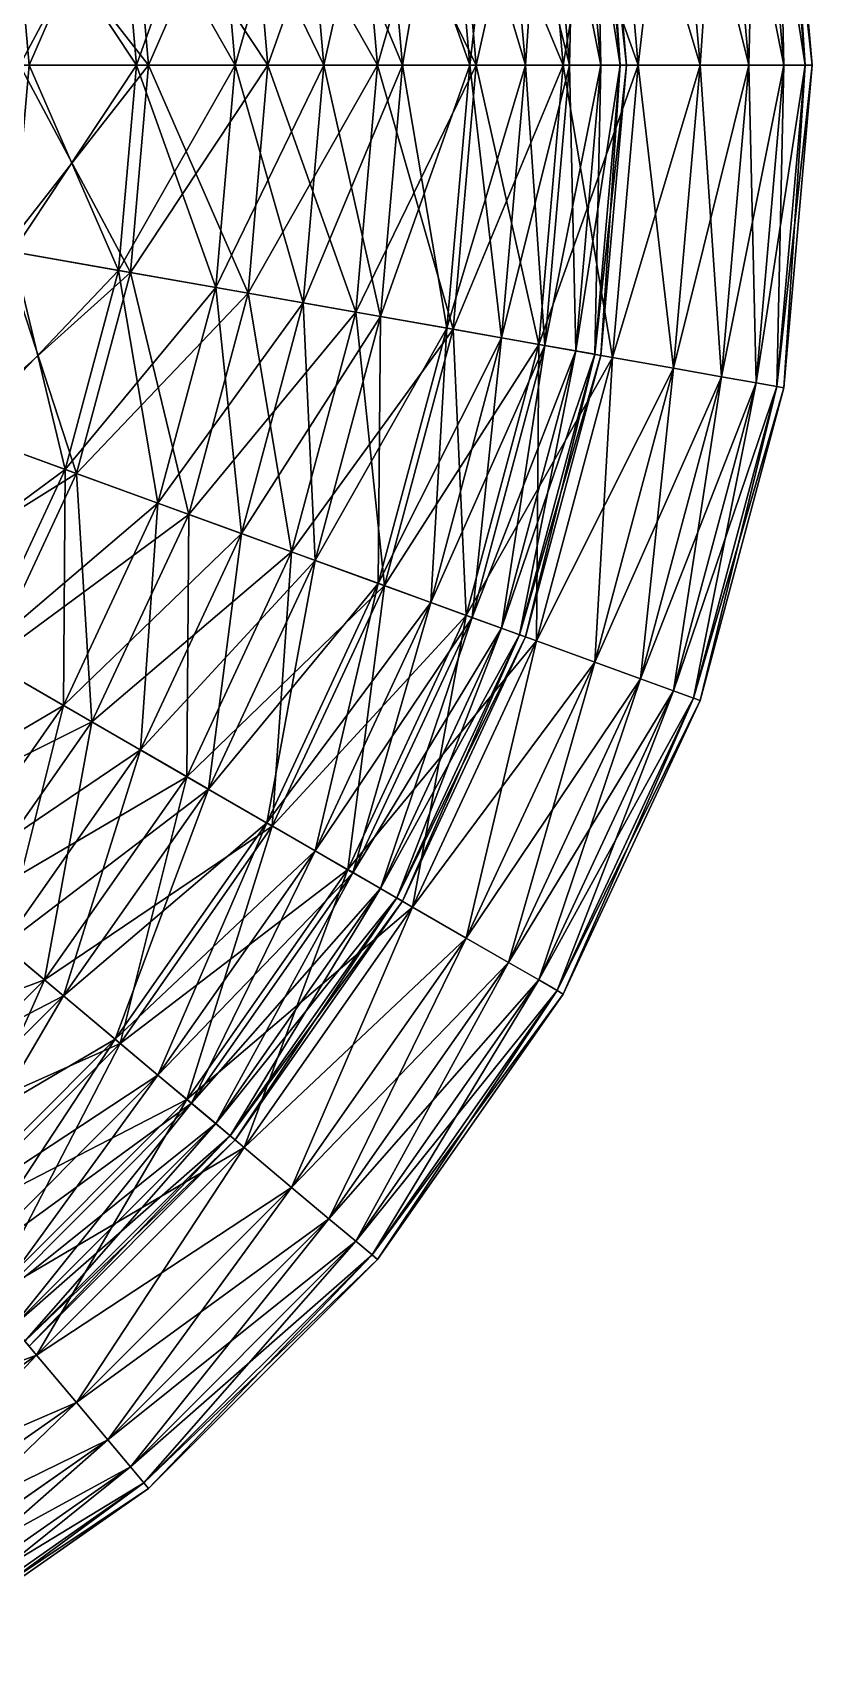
# Model space of a CAD drawing. Header units: metres. Extents: x -7 to 7, y -6 to 6.4.
# Drawn here: x 0.581 to 1, y -4.366 to -3.483 of the extents above; entities that cross this region are included whole.
import ezdxf

# ---------------------------------------------------------------- set-up
doc = ezdxf.new("R2010")
doc.units = ezdxf.units.M

msp = doc.modelspace()

# ---------------------------------------------------------------- linework, layer by layer
at = {"layer": 'Sphere 4'}
for points in [[(0.95125, -3.33227, 0.25882), (0.96985, -3.32899, 0.17365), (0.98481, -3.5, 0.17365)], [(0.96985, -3.32899, -0.17365), (0.95125, -3.33227, -0.25882), (0.96593, -3.5, -0.25882)], [(0.96985, -3.32899, -0.17365), (0.96593, -3.5, -0.25882), (0.98481, -3.5, -0.17365)], [(0.96985, -3.32899, 0.17365), (0.98106, -3.32701, 0.08716), (0.99619, -3.5, 0.08716)], [(0.98106, -3.32701, -0.08716), (0.96985, -3.32899, -0.17365), (0.98481, -3.5, -0.17365)], [(0.96985, -3.32899, 0.17365), (0.99619, -3.5, 0.08716), (0.98481, -3.5, 0.17365)], [(0.98106, -3.32701, 0.08716), (0.98481, -3.32635, 0), (1, -3.5, 0)], [(0.98481, -3.32635, 0), (0.98106, -3.32701, -0.08716), (0.99619, -3.5, -0.08716)], [(0.98106, -3.32701, 0.08716), (1, -3.5, 0), (0.99619, -3.5, 0.08716)], [(0.98106, -3.32701, -0.08716), (0.98481, -3.5, -0.17365), (0.99619, -3.5, -0.08716)], [(0.98481, -3.32635, 0), (0.99619, -3.5, -0.08716), (1, -3.5, 0)], [(0.89254, -3.34262, 0.42262), (0.92542, -3.33682, 0.34202), (0.93969, -3.5, 0.34202)], [(0.92542, -3.33682, -0.34202), (0.89254, -3.34262, -0.42262), (0.90631, -3.5, -0.42262)], [(0.92542, -3.33682, -0.34202), (0.90631, -3.5, -0.42262), (0.93969, -3.5, -0.34202)], [(0.92542, -3.33682, 0.34202), (0.95125, -3.33227, 0.25882), (0.96593, -3.5, 0.25882)], [(0.95125, -3.33227, -0.25882), (0.92542, -3.33682, -0.34202), (0.93969, -3.5, -0.34202)], [(0.92542, -3.33682, 0.34202), (0.96593, -3.5, 0.25882), (0.93969, -3.5, 0.34202)], [(0.95125, -3.33227, -0.25882), (0.93969, -3.5, -0.34202), (0.96593, -3.5, -0.25882)], [(0.95125, -3.33227, 0.25882), (0.98481, -3.5, 0.17365), (0.96593, -3.5, 0.25882)], [(0.85287, -3.34961, 0.5), (0.89254, -3.34262, 0.42262), (0.90631, -3.5, 0.42262)], [(0.89254, -3.34262, -0.42262), (0.85287, -3.34961, -0.5), (0.86603, -3.5, -0.5)], [(0.89254, -3.34262, -0.42262), (0.86603, -3.5, -0.5), (0.90631, -3.5, -0.42262)], [(0.89254, -3.34262, 0.42262), (0.93969, -3.5, 0.34202), (0.90631, -3.5, 0.42262)], [(0.80671, -3.35775, 0.57358), (0.85287, -3.34961, 0.5), (0.86603, -3.5, 0.5)], [(0.85287, -3.34961, -0.5), (0.80671, -3.35775, -0.57358), (0.81915, -3.5, -0.57358)], [(0.85287, -3.34961, -0.5), (0.81915, -3.5, -0.57358), (0.86603, -3.5, -0.5)], [(0.85287, -3.34961, 0.5), (0.90631, -3.5, 0.42262), (0.86603, -3.5, 0.5)], [(0.75441, -3.36698, 0.64279), (0.80671, -3.35775, 0.57358), (0.81915, -3.5, 0.57358)], [(0.80671, -3.35775, -0.57358), (0.75441, -3.36698, -0.64279), (0.76604, -3.5, -0.64279)], [(0.80671, -3.35775, -0.57358), (0.76604, -3.5, -0.64279), (0.81915, -3.5, -0.57358)], [(0.80671, -3.35775, 0.57358), (0.86603, -3.5, 0.5), (0.81915, -3.5, 0.57358)], [(0.69636, -3.37721, 0.70711), (0.75441, -3.36698, 0.64279), (0.76604, -3.5, 0.64279)], [(0.75441, -3.36698, -0.64279), (0.69636, -3.37721, -0.70711), (0.70711, -3.5, -0.70711)], [(0.75441, -3.36698, -0.64279), (0.70711, -3.5, -0.70711), (0.76604, -3.5, -0.64279)], [(0.75441, -3.36698, 0.64279), (0.81915, -3.5, 0.57358), (0.76604, -3.5, 0.64279)], [(0.63302, -3.38838, 0.76604), (0.69636, -3.37721, 0.70711), (0.70711, -3.5, 0.70711)], [(0.69636, -3.37721, -0.70711), (0.63302, -3.38838, -0.76604), (0.64279, -3.5, -0.76604)], [(0.69636, -3.37721, -0.70711), (0.64279, -3.5, -0.76604), (0.70711, -3.5, -0.70711)], [(0.69636, -3.37721, 0.70711), (0.76604, -3.5, 0.64279), (0.70711, -3.5, 0.70711)], [(0.56486, -3.4004, 0.81915), (0.63302, -3.38838, 0.76604), (0.64279, -3.5, 0.76604)], [(0.63302, -3.38838, -0.76604), (0.56486, -3.4004, -0.81915), (0.57358, -3.5, -0.81915)], [(0.63302, -3.38838, -0.76604), (0.57358, -3.5, -0.81915), (0.64279, -3.5, -0.76604)], [(0.63302, -3.38838, 0.76604), (0.70711, -3.5, 0.70711), (0.64279, -3.5, 0.76604)], [(0.56486, -3.4004, 0.81915), (0.64279, -3.5, 0.76604), (0.57358, -3.5, 0.81915)], [(0.57358, -3.5, 0.81915), (0.63302, -3.61162, 0.76604), (0.56486, -3.5996, 0.81915)], [(0.64279, -3.5, -0.76604), (0.56486, -3.5996, -0.81915), (0.63302, -3.61162, -0.76604)], [(0.64279, -3.5, -0.76604), (0.57358, -3.5, -0.81915), (0.56486, -3.5996, -0.81915)], [(0.57358, -3.5, 0.81915), (0.64279, -3.5, 0.76604), (0.63302, -3.61162, 0.76604)], [(0.64279, -3.5, 0.76604), (0.69636, -3.62279, 0.70711), (0.63302, -3.61162, 0.76604)], [(0.70711, -3.5, -0.70711), (0.63302, -3.61162, -0.76604), (0.69636, -3.62279, -0.70711)], [(0.70711, -3.5, -0.70711), (0.64279, -3.5, -0.76604), (0.63302, -3.61162, -0.76604)], [(0.64279, -3.5, 0.76604), (0.70711, -3.5, 0.70711), (0.69636, -3.62279, 0.70711)], [(0.70711, -3.5, 0.70711), (0.75441, -3.63302, 0.64279), (0.69636, -3.62279, 0.70711)], [(0.76604, -3.5, -0.64279), (0.69636, -3.62279, -0.70711), (0.75441, -3.63302, -0.64279)], [(0.76604, -3.5, -0.64279), (0.70711, -3.5, -0.70711), (0.69636, -3.62279, -0.70711)], [(0.70711, -3.5, 0.70711), (0.76604, -3.5, 0.64279), (0.75441, -3.63302, 0.64279)], [(0.76604, -3.5, 0.64279), (0.80671, -3.64224, 0.57358), (0.75441, -3.63302, 0.64279)], [(0.81915, -3.5, -0.57358), (0.75441, -3.63302, -0.64279), (0.80671, -3.64224, -0.57358)], [(0.81915, -3.5, -0.57358), (0.76604, -3.5, -0.64279), (0.75441, -3.63302, -0.64279)], [(0.76604, -3.5, 0.64279), (0.81915, -3.5, 0.57358), (0.80671, -3.64224, 0.57358)], [(0.81915, -3.5, 0.57358), (0.85287, -3.65038, 0.5), (0.80671, -3.64224, 0.57358)], [(0.86603, -3.5, -0.5), (0.80671, -3.64224, -0.57358), (0.85287, -3.65038, -0.5)], [(0.86603, -3.5, -0.5), (0.81915, -3.5, -0.57358), (0.80671, -3.64224, -0.57358)], [(0.81915, -3.5, 0.57358), (0.86603, -3.5, 0.5), (0.85287, -3.65038, 0.5)], [(0.86603, -3.5, 0.5), (0.89254, -3.65738, 0.42262), (0.85287, -3.65038, 0.5)], [(0.90631, -3.5, -0.42262), (0.85287, -3.65038, -0.5), (0.89254, -3.65738, -0.42262)], [(0.90631, -3.5, -0.42262), (0.86603, -3.5, -0.5), (0.85287, -3.65038, -0.5)], [(0.86603, -3.5, 0.5), (0.90631, -3.5, 0.42262), (0.89254, -3.65738, 0.42262)], [(0.90631, -3.5, 0.42262), (0.92542, -3.66317, 0.34202), (0.89254, -3.65738, 0.42262)], [(0.93969, -3.5, -0.34202), (0.89254, -3.65738, -0.42262), (0.92542, -3.66317, -0.34202)], [(0.93969, -3.5, -0.34202), (0.90631, -3.5, -0.42262), (0.89254, -3.65738, -0.42262)], [(0.90631, -3.5, 0.42262), (0.93969, -3.5, 0.34202), (0.92542, -3.66317, 0.34202)], [(0.93969, -3.5, 0.34202), (0.95125, -3.66773, 0.25882), (0.92542, -3.66317, 0.34202)], [(0.96593, -3.5, -0.25882), (0.92542, -3.66317, -0.34202), (0.95125, -3.66773, -0.25882)], [(0.96593, -3.5, -0.25882), (0.93969, -3.5, -0.34202), (0.92542, -3.66317, -0.34202)], [(0.93969, -3.5, 0.34202), (0.96593, -3.5, 0.25882), (0.95125, -3.66773, 0.25882)], [(0.96593, -3.5, 0.25882), (0.96985, -3.67101, 0.17365), (0.95125, -3.66773, 0.25882)], [(0.98481, -3.5, -0.17365), (0.95125, -3.66773, -0.25882), (0.96985, -3.67101, -0.17365)], [(0.98481, -3.5, -0.17365), (0.96593, -3.5, -0.25882), (0.95125, -3.66773, -0.25882)], [(0.96593, -3.5, 0.25882), (0.98481, -3.5, 0.17365), (0.96985, -3.67101, 0.17365)], [(0.98481, -3.5, 0.17365), (0.98106, -3.67299, 0.08716), (0.96985, -3.67101, 0.17365)], [(0.99619, -3.5, -0.08716), (0.96985, -3.67101, -0.17365), (0.98106, -3.67299, -0.08716)], [(0.99619, -3.5, -0.08716), (0.98481, -3.5, -0.17365), (0.96985, -3.67101, -0.17365)], [(0.98481, -3.5, 0.17365), (0.99619, -3.5, 0.08716), (0.98106, -3.67299, 0.08716)], [(0.99619, -3.5, 0.08716), (0.98481, -3.67365, 0), (0.98106, -3.67299, 0.08716)], [(1, -3.5, 0), (0.98106, -3.67299, -0.08716), (0.98481, -3.67365, 0)], [(1, -3.5, 0), (0.99619, -3.5, -0.08716), (0.98106, -3.67299, -0.08716)], [(0.99619, -3.5, 0.08716), (1, -3.5, 0), (0.98481, -3.67365, 0)], [(0.56486, -3.5996, 0.81915), (0.60402, -3.71985, 0.76604), (0.53899, -3.69617, 0.81915)], [(0.63302, -3.61162, -0.76604), (0.56486, -3.5996, -0.81915), (0.53899, -3.69617, -0.81915)], [(0.56486, -3.5996, 0.81915), (0.63302, -3.61162, 0.76604), (0.60402, -3.71985, 0.76604)], [(0.63302, -3.61162, -0.76604), (0.53899, -3.69617, -0.81915), (0.60402, -3.71985, -0.76604)], [(0.63302, -3.61162, 0.76604), (0.66446, -3.74184, 0.70711), (0.60402, -3.71985, 0.76604)], [(0.69636, -3.62279, -0.70711), (0.63302, -3.61162, -0.76604), (0.60402, -3.71985, -0.76604)], [(0.63302, -3.61162, 0.76604), (0.69636, -3.62279, 0.70711), (0.66446, -3.74184, 0.70711)], [(0.69636, -3.62279, -0.70711), (0.60402, -3.71985, -0.76604), (0.66446, -3.74184, -0.70711)], [(0.69636, -3.62279, 0.70711), (0.71985, -3.762, 0.64279), (0.66446, -3.74184, 0.70711)], [(0.75441, -3.63302, -0.64279), (0.69636, -3.62279, -0.70711), (0.66446, -3.74184, -0.70711)], [(0.69636, -3.62279, 0.70711), (0.75441, -3.63302, 0.64279), (0.71985, -3.762, 0.64279)], [(0.75441, -3.63302, -0.64279), (0.66446, -3.74184, -0.70711), (0.71985, -3.762, -0.64279)], [(0.75441, -3.63302, 0.64279), (0.76975, -3.78017, 0.57358), (0.71985, -3.762, 0.64279)], [(0.80671, -3.64224, -0.57358), (0.75441, -3.63302, -0.64279), (0.71985, -3.762, -0.64279)], [(0.75441, -3.63302, 0.64279), (0.80671, -3.64224, 0.57358), (0.76975, -3.78017, 0.57358)], [(0.80671, -3.64224, -0.57358), (0.71985, -3.762, -0.64279), (0.76975, -3.78017, -0.57358)], [(0.80671, -3.64224, 0.57358), (0.8138, -3.7962, 0.5), (0.76975, -3.78017, 0.57358)], [(0.85287, -3.65038, -0.5), (0.80671, -3.64224, -0.57358), (0.76975, -3.78017, -0.57358)], [(0.80671, -3.64224, 0.57358), (0.85287, -3.65038, 0.5), (0.8138, -3.7962, 0.5)], [(0.85287, -3.65038, -0.5), (0.76975, -3.78017, -0.57358), (0.8138, -3.7962, -0.5)], [(0.85287, -3.65038, 0.5), (0.85165, -3.80997, 0.42262), (0.8138, -3.7962, 0.5)], [(0.89254, -3.65738, -0.42262), (0.85287, -3.65038, -0.5), (0.8138, -3.7962, -0.5)], [(0.85287, -3.65038, 0.5), (0.89254, -3.65738, 0.42262), (0.85165, -3.80997, 0.42262)], [(0.89254, -3.65738, -0.42262), (0.8138, -3.7962, -0.5), (0.85165, -3.80997, -0.42262)], [(0.89254, -3.65738, 0.42262), (0.88302, -3.82139, 0.34202), (0.85165, -3.80997, 0.42262)], [(0.92542, -3.66317, -0.34202), (0.89254, -3.65738, -0.42262), (0.85165, -3.80997, -0.42262)], [(0.92542, -3.66317, -0.34202), (0.85165, -3.80997, -0.42262), (0.88302, -3.82139, -0.34202)], [(0.89254, -3.65738, 0.42262), (0.92542, -3.66317, 0.34202), (0.88302, -3.82139, 0.34202)], [(0.92542, -3.66317, 0.34202), (0.90767, -3.83036, 0.25882), (0.88302, -3.82139, 0.34202)], [(0.95125, -3.66773, -0.25882), (0.92542, -3.66317, -0.34202), (0.88302, -3.82139, -0.34202)], [(0.92542, -3.66317, 0.34202), (0.95125, -3.66773, 0.25882), (0.90767, -3.83036, 0.25882)], [(0.95125, -3.66773, -0.25882), (0.88302, -3.82139, -0.34202), (0.90767, -3.83036, -0.25882)], [(0.95125, -3.66773, 0.25882), (0.92542, -3.83682, 0.17365), (0.90767, -3.83036, 0.25882)], [(0.96985, -3.67101, -0.17365), (0.95125, -3.66773, -0.25882), (0.90767, -3.83036, -0.25882)], [(0.96985, -3.67101, -0.17365), (0.90767, -3.83036, -0.25882), (0.92542, -3.83682, -0.17365)], [(0.95125, -3.66773, 0.25882), (0.96985, -3.67101, 0.17365), (0.92542, -3.83682, 0.17365)], [(0.96985, -3.67101, 0.17365), (0.93612, -3.84072, 0.08716), (0.92542, -3.83682, 0.17365)], [(0.98106, -3.67299, -0.08716), (0.96985, -3.67101, -0.17365), (0.92542, -3.83682, -0.17365)], [(0.98106, -3.67299, -0.08716), (0.92542, -3.83682, -0.17365), (0.93612, -3.84072, -0.08716)], [(0.96985, -3.67101, 0.17365), (0.98106, -3.67299, 0.08716), (0.93612, -3.84072, 0.08716)], [(0.98106, -3.67299, 0.08716), (0.93969, -3.84202, 0), (0.93612, -3.84072, 0.08716)], [(0.98481, -3.67365, 0), (0.98106, -3.67299, -0.08716), (0.93612, -3.84072, -0.08716)], [(0.98481, -3.67365, 0), (0.93612, -3.84072, -0.08716), (0.93969, -3.84202, 0)], [(0.98106, -3.67299, 0.08716), (0.98481, -3.67365, 0), (0.93969, -3.84202, 0)], [(0.60402, -3.71985, -0.76604), (0.53899, -3.69617, -0.81915), (0.49673, -3.78679, -0.81915)], [(0.53899, -3.69617, 0.81915), (0.60402, -3.71985, 0.76604), (0.55667, -3.82139, 0.76604)], [(0.60402, -3.71985, -0.76604), (0.49673, -3.78679, -0.81915), (0.55667, -3.82139, -0.76604)], [(0.60402, -3.71985, 0.76604), (0.61237, -3.85355, 0.70711), (0.55667, -3.82139, 0.76604)], [(0.66446, -3.74184, -0.70711), (0.60402, -3.71985, -0.76604), (0.55667, -3.82139, -0.76604)], [(0.60402, -3.71985, 0.76604), (0.66446, -3.74184, 0.70711), (0.61237, -3.85355, 0.70711)], [(0.66446, -3.74184, -0.70711), (0.55667, -3.82139, -0.76604), (0.61237, -3.85355, -0.70711)], [(0.66446, -3.74184, 0.70711), (0.66341, -3.88302, 0.64279), (0.61237, -3.85355, 0.70711)], [(0.71985, -3.762, -0.64279), (0.66446, -3.74184, -0.70711), (0.61237, -3.85355, -0.70711)], [(0.66446, -3.74184, 0.70711), (0.71985, -3.762, 0.64279), (0.66341, -3.88302, 0.64279)], [(0.71985, -3.762, -0.64279), (0.61237, -3.85355, -0.70711), (0.66341, -3.88302, -0.64279)], [(0.71985, -3.762, 0.64279), (0.70941, -3.90957, 0.57358), (0.66341, -3.88302, 0.64279)], [(0.76975, -3.78017, -0.57358), (0.71985, -3.762, -0.64279), (0.66341, -3.88302, -0.64279)], [(0.71985, -3.762, 0.64279), (0.76975, -3.78017, 0.57358), (0.70941, -3.90957, 0.57358)], [(0.76975, -3.78017, -0.57358), (0.66341, -3.88302, -0.64279), (0.70941, -3.90957, -0.57358)], [(0.76975, -3.78017, 0.57358), (0.75, -3.93301, 0.5), (0.70941, -3.90957, 0.57358)], [(0.8138, -3.7962, -0.5), (0.76975, -3.78017, -0.57358), (0.70941, -3.90957, -0.57358)], [(0.76975, -3.78017, 0.57358), (0.8138, -3.7962, 0.5), (0.75, -3.93301, 0.5)], [(0.8138, -3.7962, -0.5), (0.70941, -3.90957, -0.57358), (0.75, -3.93301, -0.5)], [(0.8138, -3.7962, 0.5), (0.78489, -3.95315, 0.42262), (0.75, -3.93301, 0.5)], [(0.85165, -3.80997, -0.42262), (0.8138, -3.7962, -0.5), (0.75, -3.93301, -0.5)], [(0.8138, -3.7962, 0.5), (0.85165, -3.80997, 0.42262), (0.78489, -3.95315, 0.42262)], [(0.85165, -3.80997, -0.42262), (0.75, -3.93301, -0.5), (0.78489, -3.95315, -0.42262)], [(0.85165, -3.80997, 0.42262), (0.8138, -3.96985, 0.34202), (0.78489, -3.95315, 0.42262)], [(0.88302, -3.82139, -0.34202), (0.85165, -3.80997, -0.42262), (0.78489, -3.95315, -0.42262)], [(0.85165, -3.80997, 0.42262), (0.88302, -3.82139, 0.34202), (0.8138, -3.96985, 0.34202)], [(0.61237, -3.85355, -0.70711), (0.55667, -3.82139, -0.76604), (0.4924, -3.91317, -0.76604)], [(0.55667, -3.82139, 0.76604), (0.61237, -3.85355, 0.70711), (0.54168, -3.95452, 0.70711)], [(0.88302, -3.82139, -0.34202), (0.78489, -3.95315, -0.42262), (0.8138, -3.96984, -0.34202)], [(0.88302, -3.82139, 0.34202), (0.83652, -3.98296, 0.25882), (0.8138, -3.96985, 0.34202)], [(0.90767, -3.83036, -0.25882), (0.88302, -3.82139, -0.34202), (0.8138, -3.96984, -0.34202)], [(0.88302, -3.82139, 0.34202), (0.90767, -3.83036, 0.25882), (0.83652, -3.98296, 0.25882)], [(0.90767, -3.83036, -0.25882), (0.8138, -3.96984, -0.34202), (0.83652, -3.98296, -0.25882)], [(0.90767, -3.83036, 0.25882), (0.85287, -3.9924, 0.17365), (0.83652, -3.98296, 0.25882)], [(0.92542, -3.83682, -0.17365), (0.90767, -3.83036, -0.25882), (0.83652, -3.98296, -0.25882)], [(0.90767, -3.83036, 0.25882), (0.92542, -3.83682, 0.17365), (0.85287, -3.9924, 0.17365)], [(0.92542, -3.83682, -0.17365), (0.83652, -3.98296, -0.25882), (0.85287, -3.9924, -0.17365)], [(0.92542, -3.83682, 0.17365), (0.86273, -3.9981, 0.08716), (0.85287, -3.9924, 0.17365)], [(0.93612, -3.84072, -0.08716), (0.92542, -3.83682, -0.17365), (0.85287, -3.9924, -0.17365)], [(0.93612, -3.84072, -0.08716), (0.85287, -3.9924, -0.17365), (0.86273, -3.9981, -0.08716)], [(0.92542, -3.83682, 0.17365), (0.93612, -3.84072, 0.08716), (0.86273, -3.9981, 0.08716)], [(0.93612, -3.84072, 0.08716), (0.86603, -4, 0), (0.86273, -3.9981, 0.08716)], [(0.93969, -3.84202, 0), (0.93612, -3.84072, -0.08716), (0.86273, -3.9981, -0.08716)], [(0.93969, -3.84202, 0), (0.86273, -3.9981, -0.08716), (0.86603, -4, 0)], [(0.93612, -3.84072, 0.08716), (0.93969, -3.84202, 0), (0.86603, -4, 0)], [(0.61237, -3.85355, -0.70711), (0.4924, -3.91317, -0.76604), (0.54168, -3.95452, -0.70711)], [(0.61237, -3.85355, 0.70711), (0.58682, -3.9924, 0.64279), (0.54168, -3.95452, 0.70711)], [(0.66341, -3.88302, -0.64279), (0.61237, -3.85355, -0.70711), (0.54168, -3.95452, -0.70711)], [(0.61237, -3.85355, 0.70711), (0.66341, -3.88302, 0.64279), (0.58682, -3.9924, 0.64279)], [(0.66341, -3.88302, -0.64279), (0.54168, -3.95452, -0.70711), (0.58682, -3.9924, -0.64279)], [(0.66341, -3.88302, 0.64279), (0.62751, -4.02654, 0.57358), (0.58682, -3.9924, 0.64279)], [(0.70941, -3.90957, -0.57358), (0.66341, -3.88302, -0.64279), (0.58682, -3.9924, -0.64279)], [(0.66341, -3.88302, 0.64279), (0.70941, -3.90957, 0.57358), (0.62751, -4.02654, 0.57358)], [(0.70941, -3.90957, -0.57358), (0.58682, -3.9924, -0.64279), (0.62751, -4.02654, -0.57358)], [(0.70941, -3.90957, 0.57358), (0.66341, -4.05667, 0.5), (0.62751, -4.02654, 0.57358)], [(0.75, -3.93301, -0.5), (0.70941, -3.90957, -0.57358), (0.62751, -4.02654, -0.57358)], [(0.70941, -3.90957, 0.57358), (0.75, -3.93301, 0.5), (0.66341, -4.05667, 0.5)], [(0.75, -3.93301, -0.5), (0.62751, -4.02654, -0.57358), (0.66341, -4.05667, -0.5)], [(0.75, -3.93301, 0.5), (0.69427, -4.08256, 0.42262), (0.66341, -4.05667, 0.5)], [(0.78489, -3.95315, -0.42262), (0.75, -3.93301, -0.5), (0.66341, -4.05667, -0.5)], [(0.75, -3.93301, 0.5), (0.78489, -3.95315, 0.42262), (0.69427, -4.08256, 0.42262)], [(0.58682, -3.9924, -0.64279), (0.54168, -3.95452, -0.70711), (0.45452, -4.04167, -0.70711)], [(0.54168, -3.95452, 0.70711), (0.58682, -3.9924, 0.64279), (0.4924, -4.08682, 0.64279)], [(0.78489, -3.95315, -0.42262), (0.66341, -4.05667, -0.5), (0.69427, -4.08256, -0.42262)], [(0.78489, -3.95315, 0.42262), (0.71985, -4.10402, 0.34202), (0.69427, -4.08256, 0.42262)], [(0.8138, -3.96984, -0.34202), (0.78489, -3.95315, -0.42262), (0.69427, -4.08256, -0.42262)], [(0.78489, -3.95315, 0.42262), (0.8138, -3.96985, 0.34202), (0.71985, -4.10402, 0.34202)], [(0.8138, -3.96984, -0.34202), (0.69427, -4.08256, -0.42262), (0.71985, -4.10402, -0.34202)], [(0.83652, -3.98296, -0.25882), (0.8138, -3.96984, -0.34202), (0.71985, -4.10402, -0.34202)], [(0.8138, -3.96985, 0.34202), (0.73994, -4.12088, 0.25882), (0.71985, -4.10402, 0.34202)], [(0.8138, -3.96985, 0.34202), (0.83652, -3.98296, 0.25882), (0.73994, -4.12088, 0.25882)], [(0.83652, -3.98296, -0.25882), (0.71985, -4.10402, -0.34202), (0.73994, -4.12088, -0.25882)], [(0.83652, -3.98296, 0.25882), (0.75441, -4.13302, 0.17365), (0.73994, -4.12088, 0.25882)], [(0.85287, -3.9924, -0.17365), (0.83652, -3.98296, -0.25882), (0.73994, -4.12088, -0.25882)], [(0.83652, -3.98296, 0.25882), (0.85287, -3.9924, 0.17365), (0.75441, -4.13302, 0.17365)], [(0.58682, -3.9924, -0.64279), (0.45452, -4.04167, -0.70711), (0.4924, -4.08682, -0.64279)], [(0.58682, -3.9924, 0.64279), (0.52654, -4.12751, 0.57358), (0.4924, -4.08682, 0.64279)], [(0.62751, -4.02654, -0.57358), (0.58682, -3.9924, -0.64279), (0.4924, -4.08682, -0.64279)], [(0.58682, -3.9924, 0.64279), (0.62751, -4.02654, 0.57358), (0.52654, -4.12751, 0.57358)], [(0.85287, -3.9924, -0.17365), (0.73994, -4.12088, -0.25882), (0.75441, -4.13302, -0.17365)], [(0.85287, -3.9924, 0.17365), (0.76313, -4.14034, 0.08716), (0.75441, -4.13302, 0.17365)], [(0.86273, -3.9981, -0.08716), (0.85287, -3.9924, -0.17365), (0.75441, -4.13302, -0.17365)], [(0.85287, -3.9924, 0.17365), (0.86273, -3.9981, 0.08716), (0.76313, -4.14034, 0.08716)], [(0.86273, -3.9981, -0.08716), (0.75441, -4.13302, -0.17365), (0.76313, -4.14034, -0.08716)], [(0.86273, -3.9981, 0.08716), (0.76604, -4.14279, 0), (0.76313, -4.14034, 0.08716)], [(0.86603, -4, 0), (0.86273, -3.9981, -0.08716), (0.76313, -4.14034, -0.08716)], [(0.86603, -4, 0), (0.76313, -4.14034, -0.08716), (0.76604, -4.14279, 0)], [(0.86273, -3.9981, 0.08716), (0.86603, -4, 0), (0.76604, -4.14279, 0)], [(0.62751, -4.02654, -0.57358), (0.4924, -4.08682, -0.64279), (0.52654, -4.12751, -0.57358)], [(0.62751, -4.02654, 0.57358), (0.55667, -4.16341, 0.5), (0.52654, -4.12751, 0.57358)], [(0.66341, -4.05667, -0.5), (0.62751, -4.02654, -0.57358), (0.52654, -4.12751, -0.57358)], [(0.62751, -4.02654, 0.57358), (0.66341, -4.05667, 0.5), (0.55667, -4.16341, 0.5)], [(0.66341, -4.05667, -0.5), (0.52654, -4.12751, -0.57358), (0.55667, -4.16341, -0.5)], [(0.66341, -4.05667, 0.5), (0.58256, -4.19427, 0.42262), (0.55667, -4.16341, 0.5)], [(0.69427, -4.08256, -0.42262), (0.66341, -4.05667, -0.5), (0.55667, -4.16341, -0.5)], [(0.66341, -4.05667, 0.5), (0.69427, -4.08256, 0.42262), (0.58256, -4.19427, 0.42262)], [(0.69427, -4.08256, -0.42262), (0.55667, -4.16341, -0.5), (0.58256, -4.19427, -0.42262)], [(0.69427, -4.08256, 0.42262), (0.60402, -4.21984, 0.34202), (0.58256, -4.19427, 0.42262)], [(0.71985, -4.10402, -0.34202), (0.69427, -4.08256, -0.42262), (0.58256, -4.19427, -0.42262)], [(0.69427, -4.08256, 0.42262), (0.71985, -4.10402, 0.34202), (0.60402, -4.21984, 0.34202)], [(0.71985, -4.10402, -0.34202), (0.58256, -4.19427, -0.42262), (0.60402, -4.21984, -0.34202)], [(0.71985, -4.10402, 0.34202), (0.62089, -4.23994, 0.25882), (0.60402, -4.21984, 0.34202)], [(0.73994, -4.12088, -0.25882), (0.71985, -4.10402, -0.34202), (0.60402, -4.21984, -0.34202)], [(0.71985, -4.10402, 0.34202), (0.73994, -4.12088, 0.25882), (0.62089, -4.23994, 0.25882)], [(0.73994, -4.12088, -0.25882), (0.60402, -4.21984, -0.34202), (0.62089, -4.23994, -0.25882)], [(0.73994, -4.12088, 0.25882), (0.63302, -4.25441, 0.17365), (0.62089, -4.23994, 0.25882)], [(0.75441, -4.13302, -0.17365), (0.73994, -4.12088, -0.25882), (0.62089, -4.23994, -0.25882)], [(0.73994, -4.12088, 0.25882), (0.75441, -4.13302, 0.17365), (0.63302, -4.25441, 0.17365)], [(0.75441, -4.13302, -0.17365), (0.62089, -4.23994, -0.25882), (0.63302, -4.25441, -0.17365)], [(0.75441, -4.13302, 0.17365), (0.64034, -4.26313, 0.08716), (0.63302, -4.25441, 0.17365)], [(0.76313, -4.14034, -0.08716), (0.75441, -4.13302, -0.17365), (0.63302, -4.25441, -0.17365)], [(0.75441, -4.13302, 0.17365), (0.76313, -4.14034, 0.08716), (0.64034, -4.26313, 0.08716)], [(0.76313, -4.14034, -0.08716), (0.63302, -4.25441, -0.17365), (0.64034, -4.26313, -0.08716)], [(0.76313, -4.14034, 0.08716), (0.64279, -4.26604, 0), (0.64034, -4.26313, 0.08716)], [(0.76604, -4.14279, 0), (0.76313, -4.14034, -0.08716), (0.64034, -4.26313, -0.08716)], [(0.76604, -4.14279, 0), (0.64034, -4.26313, -0.08716), (0.64279, -4.26604, 0)], [(0.76313, -4.14034, 0.08716), (0.76604, -4.14279, 0), (0.64279, -4.26604, 0)], [(0.58256, -4.19427, -0.42262), (0.55667, -4.16341, -0.5), (0.43301, -4.25, -0.5)], [(0.55667, -4.16341, 0.5), (0.58256, -4.19427, 0.42262), (0.45315, -4.28488, 0.42262)], [(0.58256, -4.19427, -0.42262), (0.43301, -4.25, -0.5), (0.45315, -4.28488, -0.42262)], [(0.58256, -4.19427, 0.42262), (0.46985, -4.3138, 0.34202), (0.45315, -4.28488, 0.42262)], [(0.60402, -4.21984, -0.34202), (0.58256, -4.19427, -0.42262), (0.45315, -4.28488, -0.42262)], [(0.58256, -4.19427, 0.42262), (0.60402, -4.21984, 0.34202), (0.46985, -4.3138, 0.34202)], [(0.60402, -4.21984, -0.34202), (0.45315, -4.28488, -0.42262), (0.46985, -4.3138, -0.34202)], [(0.60402, -4.21984, 0.34202), (0.48296, -4.33652, 0.25882), (0.46985, -4.3138, 0.34202)], [(0.62089, -4.23994, -0.25882), (0.60402, -4.21984, -0.34202), (0.46985, -4.3138, -0.34202)], [(0.60402, -4.21984, 0.34202), (0.62089, -4.23994, 0.25882), (0.48296, -4.33652, 0.25882)], [(0.62089, -4.23994, -0.25882), (0.46985, -4.3138, -0.34202), (0.48296, -4.33651, -0.25882)], [(0.62089, -4.23994, 0.25882), (0.4924, -4.35287, 0.17365), (0.48296, -4.33652, 0.25882)], [(0.63302, -4.25441, -0.17365), (0.62089, -4.23994, -0.25882), (0.48296, -4.33651, -0.25882)], [(0.62089, -4.23994, 0.25882), (0.63302, -4.25441, 0.17365), (0.4924, -4.35287, 0.17365)], [(0.63302, -4.25441, -0.17365), (0.48296, -4.33651, -0.25882), (0.4924, -4.35287, -0.17365)], [(0.63302, -4.25441, 0.17365), (0.4981, -4.36273, 0.08716), (0.4924, -4.35287, 0.17365)], [(0.64034, -4.26313, -0.08716), (0.63302, -4.25441, -0.17365), (0.4924, -4.35287, -0.17365)], [(0.63302, -4.25441, 0.17365), (0.64034, -4.26313, 0.08716), (0.4981, -4.36273, 0.08716)], [(0.64034, -4.26313, -0.08716), (0.4924, -4.35287, -0.17365), (0.4981, -4.36273, -0.08716)], [(0.64034, -4.26313, 0.08716), (0.5, -4.36602, 0), (0.4981, -4.36273, 0.08716)], [(0.64279, -4.26604, 0), (0.64034, -4.26313, -0.08716), (0.4981, -4.36273, -0.08716)], [(0.64279, -4.26604, 0), (0.4981, -4.36273, -0.08716), (0.5, -4.36602, 0)], [(0.64034, -4.26313, 0.08716), (0.64279, -4.26604, 0), (0.5, -4.36602, 0)]]:
    msp.add_3dface(points, dxfattribs=at)
at = {"layer": 'Sphere 5'}
for points in [[(0.85613, -3.34904, 0.60629), (0.87286, -3.34609, 0.59863), (0.88633, -3.5, 0.59863)], [(0.87286, -3.34609, 0.56737), (0.85613, -3.34904, 0.55971), (0.86933, -3.5, 0.55971)], [(0.87286, -3.34609, 0.56737), (0.86933, -3.5, 0.55971), (0.88633, -3.5, 0.56737)], [(0.87286, -3.34609, 0.59863), (0.88295, -3.34431, 0.59084), (0.89657, -3.5, 0.59084)], [(0.88295, -3.34431, 0.57516), (0.87286, -3.34609, 0.56737), (0.88633, -3.5, 0.56737)], [(0.87286, -3.34609, 0.59863), (0.89657, -3.5, 0.59084), (0.88633, -3.5, 0.59863)], [(0.88295, -3.34431, 0.59084), (0.88633, -3.34372, 0.583), (0.9, -3.5, 0.583)], [(0.88633, -3.34372, 0.583), (0.88295, -3.34431, 0.57516), (0.89657, -3.5, 0.57516)], [(0.88295, -3.34431, 0.59084), (0.9, -3.5, 0.583), (0.89657, -3.5, 0.59084)], [(0.88295, -3.34431, 0.57516), (0.88633, -3.5, 0.56737), (0.89657, -3.5, 0.57516)], [(0.88633, -3.34372, 0.583), (0.89657, -3.5, 0.57516), (0.9, -3.5, 0.583)], [(0.80328, -3.35836, 0.62104), (0.83287, -3.35314, 0.61378), (0.84572, -3.5, 0.61378)], [(0.83287, -3.35314, 0.55222), (0.80328, -3.35836, 0.54496), (0.81568, -3.5, 0.54496)], [(0.83287, -3.35314, 0.55222), (0.81568, -3.5, 0.54496), (0.84572, -3.5, 0.55222)], [(0.83287, -3.35314, 0.61378), (0.85613, -3.34904, 0.60629), (0.86933, -3.5, 0.60629)], [(0.85613, -3.34904, 0.55971), (0.83287, -3.35314, 0.55222), (0.84572, -3.5, 0.55222)], [(0.83287, -3.35314, 0.61378), (0.86933, -3.5, 0.60629), (0.84572, -3.5, 0.61378)], [(0.85613, -3.34904, 0.55971), (0.84572, -3.5, 0.55222), (0.86933, -3.5, 0.55971)], [(0.85613, -3.34904, 0.60629), (0.88633, -3.5, 0.59863), (0.86933, -3.5, 0.60629)], [(0.72604, -3.37198, 0.63462), (0.76758, -3.36465, 0.628), (0.77942, -3.5, 0.628)], [(0.76758, -3.36465, 0.538), (0.72604, -3.37198, 0.53138), (0.73724, -3.5, 0.53138)], [(0.76758, -3.36465, 0.538), (0.73724, -3.5, 0.53138), (0.77942, -3.5, 0.538)], [(0.76758, -3.36465, 0.628), (0.80328, -3.35836, 0.62104), (0.81568, -3.5, 0.62104)], [(0.80328, -3.35836, 0.54496), (0.76758, -3.36465, 0.538), (0.77942, -3.5, 0.538)], [(0.76758, -3.36465, 0.628), (0.81568, -3.5, 0.62104), (0.77942, -3.5, 0.628)], [(0.80328, -3.35836, 0.54496), (0.77942, -3.5, 0.538), (0.81568, -3.5, 0.54496)], [(0.80328, -3.35836, 0.62104), (0.84572, -3.5, 0.61378), (0.81568, -3.5, 0.62104)], [(0.67897, -3.38028, 0.64085), (0.72604, -3.37198, 0.63462), (0.73724, -3.5, 0.63462)], [(0.72604, -3.37198, 0.53138), (0.67897, -3.38028, 0.52515), (0.68944, -3.5, 0.52515)], [(0.72604, -3.37198, 0.53138), (0.68944, -3.5, 0.52515), (0.73724, -3.5, 0.53138)], [(0.72604, -3.37198, 0.63462), (0.77942, -3.5, 0.628), (0.73724, -3.5, 0.63462)], [(0.62673, -3.38949, 0.64664), (0.67897, -3.38028, 0.64085), (0.68944, -3.5, 0.64085)], [(0.67897, -3.38028, 0.52515), (0.62673, -3.38949, 0.51936), (0.6364, -3.5, 0.51936)], [(0.67897, -3.38028, 0.52515), (0.6364, -3.5, 0.51936), (0.68944, -3.5, 0.52515)], [(0.67897, -3.38028, 0.64085), (0.73724, -3.5, 0.63462), (0.68944, -3.5, 0.64085)], [(0.56972, -3.39954, 0.65194), (0.62673, -3.38949, 0.64664), (0.6364, -3.5, 0.64664)], [(0.62673, -3.38949, 0.51936), (0.56972, -3.39954, 0.51406), (0.57851, -3.5, 0.51406)], [(0.62673, -3.38949, 0.51936), (0.57851, -3.5, 0.51406), (0.6364, -3.5, 0.51936)], [(0.62673, -3.38949, 0.64664), (0.68944, -3.5, 0.64085), (0.6364, -3.5, 0.64664)], [(0.56972, -3.39954, 0.65194), (0.6364, -3.5, 0.64664), (0.57851, -3.5, 0.65194)], [(0.57851, -3.5, 0.65194), (0.62673, -3.61051, 0.64664), (0.56972, -3.60046, 0.65194)], [(0.6364, -3.5, 0.51936), (0.56972, -3.60046, 0.51406), (0.62673, -3.61051, 0.51936)], [(0.6364, -3.5, 0.51936), (0.57851, -3.5, 0.51406), (0.56972, -3.60046, 0.51406)], [(0.57851, -3.5, 0.65194), (0.6364, -3.5, 0.64664), (0.62673, -3.61051, 0.64664)], [(0.6364, -3.5, 0.64664), (0.67897, -3.61972, 0.64085), (0.62673, -3.61051, 0.64664)], [(0.68944, -3.5, 0.52515), (0.62673, -3.61051, 0.51936), (0.67897, -3.61972, 0.52515)], [(0.68944, -3.5, 0.52515), (0.6364, -3.5, 0.51936), (0.62673, -3.61051, 0.51936)], [(0.6364, -3.5, 0.64664), (0.68944, -3.5, 0.64085), (0.67897, -3.61972, 0.64085)], [(0.68944, -3.5, 0.64085), (0.72604, -3.62802, 0.63462), (0.67897, -3.61972, 0.64085)], [(0.73724, -3.5, 0.53138), (0.67897, -3.61972, 0.52515), (0.72604, -3.62802, 0.53138)], [(0.73724, -3.5, 0.53138), (0.68944, -3.5, 0.52515), (0.67897, -3.61972, 0.52515)], [(0.68944, -3.5, 0.64085), (0.73724, -3.5, 0.63462), (0.72604, -3.62802, 0.63462)], [(0.73724, -3.5, 0.63462), (0.76758, -3.63534, 0.628), (0.72604, -3.62802, 0.63462)], [(0.77942, -3.5, 0.538), (0.72604, -3.62802, 0.53138), (0.76758, -3.63534, 0.538)], [(0.77942, -3.5, 0.538), (0.73724, -3.5, 0.53138), (0.72604, -3.62802, 0.53138)], [(0.73724, -3.5, 0.63462), (0.77942, -3.5, 0.628), (0.76758, -3.63534, 0.628)], [(0.77942, -3.5, 0.628), (0.80328, -3.64164, 0.62104), (0.76758, -3.63534, 0.628)], [(0.81568, -3.5, 0.54496), (0.76758, -3.63534, 0.538), (0.80328, -3.64164, 0.54496)], [(0.81568, -3.5, 0.54496), (0.77942, -3.5, 0.538), (0.76758, -3.63534, 0.538)], [(0.77942, -3.5, 0.628), (0.81568, -3.5, 0.62104), (0.80328, -3.64164, 0.62104)], [(0.81568, -3.5, 0.62104), (0.83287, -3.64686, 0.61378), (0.80328, -3.64164, 0.62104)], [(0.84572, -3.5, 0.55222), (0.80328, -3.64164, 0.54496), (0.83287, -3.64686, 0.55222)], [(0.84572, -3.5, 0.55222), (0.81568, -3.5, 0.54496), (0.80328, -3.64164, 0.54496)], [(0.81568, -3.5, 0.62104), (0.84572, -3.5, 0.61378), (0.83287, -3.64686, 0.61378)], [(0.84572, -3.5, 0.61378), (0.85613, -3.65096, 0.60629), (0.83287, -3.64686, 0.61378)], [(0.86933, -3.5, 0.55971), (0.83287, -3.64686, 0.55222), (0.85613, -3.65096, 0.55971)], [(0.86933, -3.5, 0.55971), (0.84572, -3.5, 0.55222), (0.83287, -3.64686, 0.55222)], [(0.84572, -3.5, 0.61378), (0.86933, -3.5, 0.60629), (0.85613, -3.65096, 0.60629)], [(0.86933, -3.5, 0.60629), (0.87286, -3.65391, 0.59863), (0.85613, -3.65096, 0.60629)], [(0.88633, -3.5, 0.56737), (0.85613, -3.65096, 0.55971), (0.87286, -3.65391, 0.56737)], [(0.88633, -3.5, 0.56737), (0.86933, -3.5, 0.55971), (0.85613, -3.65096, 0.55971)], [(0.86933, -3.5, 0.60629), (0.88633, -3.5, 0.59863), (0.87286, -3.65391, 0.59863)], [(0.88633, -3.5, 0.59863), (0.88295, -3.65569, 0.59084), (0.87286, -3.65391, 0.59863)], [(0.89657, -3.5, 0.57516), (0.87286, -3.65391, 0.56737), (0.88295, -3.65569, 0.57516)], [(0.89657, -3.5, 0.57516), (0.88633, -3.5, 0.56737), (0.87286, -3.65391, 0.56737)], [(0.88633, -3.5, 0.59863), (0.89657, -3.5, 0.59084), (0.88295, -3.65569, 0.59084)], [(0.89657, -3.5, 0.59084), (0.88633, -3.65628, 0.583), (0.88295, -3.65569, 0.59084)], [(0.9, -3.5, 0.583), (0.88295, -3.65569, 0.57516), (0.88633, -3.65628, 0.583)], [(0.9, -3.5, 0.583), (0.89657, -3.5, 0.57516), (0.88295, -3.65569, 0.57516)], [(0.89657, -3.5, 0.59084), (0.9, -3.5, 0.583), (0.88633, -3.65628, 0.583)], [(0.56972, -3.60046, 0.65194), (0.59802, -3.71766, 0.64664), (0.54362, -3.69786, 0.65194)], [(0.62673, -3.61051, 0.51936), (0.56972, -3.60046, 0.51406), (0.54362, -3.69786, 0.51406)], [(0.56972, -3.60046, 0.65194), (0.62673, -3.61051, 0.64664), (0.59802, -3.71766, 0.64664)], [(0.62673, -3.61051, 0.51936), (0.54362, -3.69786, 0.51406), (0.59802, -3.71766, 0.51936)], [(0.62673, -3.61051, 0.64664), (0.64786, -3.7358, 0.64085), (0.59802, -3.71766, 0.64664)], [(0.67897, -3.61972, 0.52515), (0.62673, -3.61051, 0.51936), (0.59802, -3.71766, 0.51936)], [(0.62673, -3.61051, 0.64664), (0.67897, -3.61972, 0.64085), (0.64786, -3.7358, 0.64085)], [(0.67897, -3.61972, 0.52515), (0.59802, -3.71766, 0.51936), (0.64786, -3.7358, 0.52515)], [(0.67897, -3.61972, 0.64085), (0.69278, -3.75215, 0.63462), (0.64786, -3.7358, 0.64085)], [(0.72604, -3.62802, 0.53138), (0.67897, -3.61972, 0.52515), (0.64786, -3.7358, 0.52515)], [(0.67897, -3.61972, 0.64085), (0.72604, -3.62802, 0.63462), (0.69278, -3.75215, 0.63462)], [(0.72604, -3.62802, 0.53138), (0.64786, -3.7358, 0.52515), (0.69278, -3.75215, 0.53138)], [(0.72604, -3.62802, 0.63462), (0.73242, -3.76658, 0.628), (0.69278, -3.75215, 0.63462)], [(0.76758, -3.63534, 0.538), (0.72604, -3.62802, 0.53138), (0.69278, -3.75215, 0.53138)], [(0.72604, -3.62802, 0.63462), (0.76758, -3.63534, 0.628), (0.73242, -3.76658, 0.628)], [(0.76758, -3.63534, 0.538), (0.69278, -3.75215, 0.53138), (0.73242, -3.76658, 0.538)], [(0.76758, -3.63534, 0.628), (0.76649, -3.77898, 0.62104), (0.73242, -3.76658, 0.628)], [(0.80328, -3.64164, 0.54496), (0.76758, -3.63534, 0.538), (0.73242, -3.76658, 0.538)], [(0.76758, -3.63534, 0.628), (0.80328, -3.64164, 0.62104), (0.76649, -3.77898, 0.62104)], [(0.80328, -3.64164, 0.54496), (0.73242, -3.76658, 0.538), (0.76649, -3.77898, 0.54496)], [(0.80328, -3.64164, 0.62104), (0.79472, -3.78925, 0.61378), (0.76649, -3.77898, 0.62104)], [(0.83287, -3.64686, 0.55222), (0.80328, -3.64164, 0.54496), (0.76649, -3.77898, 0.54496)], [(0.83287, -3.64686, 0.55222), (0.76649, -3.77898, 0.54496), (0.79472, -3.78925, 0.55222)], [(0.80328, -3.64164, 0.62104), (0.83287, -3.64686, 0.61378), (0.79472, -3.78925, 0.61378)], [(0.83287, -3.64686, 0.61378), (0.81691, -3.79733, 0.60629), (0.79472, -3.78925, 0.61378)], [(0.85613, -3.65096, 0.55971), (0.83287, -3.64686, 0.55222), (0.79472, -3.78925, 0.55222)], [(0.83287, -3.64686, 0.61378), (0.85613, -3.65096, 0.60629), (0.81691, -3.79733, 0.60629)], [(0.85613, -3.65096, 0.55971), (0.79472, -3.78925, 0.55222), (0.81691, -3.79733, 0.55971)], [(0.85613, -3.65096, 0.60629), (0.83287, -3.80314, 0.59863), (0.81691, -3.79733, 0.60629)], [(0.87286, -3.65391, 0.56737), (0.85613, -3.65096, 0.55971), (0.81691, -3.79733, 0.55971)], [(0.87286, -3.65391, 0.56737), (0.81691, -3.79733, 0.55971), (0.83287, -3.80314, 0.56737)], [(0.85613, -3.65096, 0.60629), (0.87286, -3.65391, 0.59863), (0.83287, -3.80314, 0.59863)], [(0.87286, -3.65391, 0.59863), (0.84251, -3.80665, 0.59084), (0.83287, -3.80314, 0.59863)], [(0.88295, -3.65569, 0.57516), (0.87286, -3.65391, 0.56737), (0.83287, -3.80314, 0.56737)], [(0.88295, -3.65569, 0.57516), (0.83287, -3.80314, 0.56737), (0.84251, -3.80665, 0.57516)], [(0.87286, -3.65391, 0.59863), (0.88295, -3.65569, 0.59084), (0.84251, -3.80665, 0.59084)], [(0.88295, -3.65569, 0.59084), (0.84572, -3.80782, 0.583), (0.84251, -3.80665, 0.59084)], [(0.88633, -3.65628, 0.583), (0.88295, -3.65569, 0.57516), (0.84251, -3.80665, 0.57516)], [(0.88633, -3.65628, 0.583), (0.84251, -3.80665, 0.57516), (0.84572, -3.80782, 0.583)], [(0.88295, -3.65569, 0.59084), (0.88633, -3.65628, 0.583), (0.84572, -3.80782, 0.583)], [(0.59802, -3.71766, 0.51936), (0.54362, -3.69786, 0.51406), (0.501, -3.78925, 0.51406)], [(0.54362, -3.69786, 0.65194), (0.59802, -3.71766, 0.64664), (0.55114, -3.8182, 0.64664)], [(0.59802, -3.71766, 0.51936), (0.501, -3.78925, 0.51406), (0.55114, -3.8182, 0.51936)], [(0.59802, -3.71766, 0.64664), (0.59707, -3.84472, 0.64085), (0.55114, -3.8182, 0.64664)], [(0.64786, -3.7358, 0.52515), (0.59802, -3.71766, 0.51936), (0.55114, -3.8182, 0.51936)], [(0.59802, -3.71766, 0.64664), (0.64786, -3.7358, 0.64085), (0.59707, -3.84472, 0.64085)], [(0.64786, -3.7358, 0.52515), (0.55114, -3.8182, 0.51936), (0.59707, -3.84472, 0.52515)], [(0.64786, -3.7358, 0.64085), (0.63847, -3.86862, 0.63462), (0.59707, -3.84472, 0.64085)], [(0.69278, -3.75215, 0.53138), (0.64786, -3.7358, 0.52515), (0.59707, -3.84472, 0.52515)], [(0.64786, -3.7358, 0.64085), (0.69278, -3.75215, 0.63462), (0.63847, -3.86862, 0.63462)], [(0.69278, -3.75215, 0.53138), (0.59707, -3.84472, 0.52515), (0.63847, -3.86862, 0.53138)], [(0.69278, -3.75215, 0.63462), (0.675, -3.88971, 0.628), (0.63847, -3.86862, 0.63462)], [(0.73242, -3.76658, 0.538), (0.69278, -3.75215, 0.53138), (0.63847, -3.86862, 0.53138)], [(0.69278, -3.75215, 0.63462), (0.73242, -3.76658, 0.628), (0.675, -3.88971, 0.628)], [(0.73242, -3.76658, 0.538), (0.63847, -3.86862, 0.53138), (0.675, -3.88971, 0.538)], [(0.73242, -3.76658, 0.628), (0.7064, -3.90784, 0.62104), (0.675, -3.88971, 0.628)], [(0.76649, -3.77898, 0.54496), (0.73242, -3.76658, 0.538), (0.675, -3.88971, 0.538)], [(0.73242, -3.76658, 0.628), (0.76649, -3.77898, 0.62104), (0.7064, -3.90784, 0.62104)], [(0.76649, -3.77898, 0.54496), (0.675, -3.88971, 0.538), (0.7064, -3.90784, 0.54496)], [(0.76649, -3.77898, 0.62104), (0.73242, -3.92286, 0.61378), (0.7064, -3.90784, 0.62104)], [(0.79472, -3.78925, 0.55222), (0.76649, -3.77898, 0.54496), (0.7064, -3.90784, 0.54496)], [(0.76649, -3.77898, 0.62104), (0.79472, -3.78925, 0.61378), (0.73242, -3.92286, 0.61378)], [(0.79472, -3.78925, 0.55222), (0.7064, -3.90784, 0.54496), (0.73242, -3.92286, 0.55222)], [(0.79472, -3.78925, 0.61378), (0.75286, -3.93467, 0.60629), (0.73242, -3.92286, 0.61378)], [(0.81691, -3.79733, 0.55971), (0.79472, -3.78925, 0.55222), (0.73242, -3.92286, 0.55222)], [(0.79472, -3.78925, 0.61378), (0.81691, -3.79733, 0.60629), (0.75286, -3.93467, 0.60629)], [(0.81691, -3.79733, 0.55971), (0.73242, -3.92286, 0.55222), (0.75286, -3.93467, 0.55971)], [(0.81691, -3.79733, 0.60629), (0.76758, -3.94316, 0.59863), (0.75286, -3.93467, 0.60629)], [(0.83287, -3.80314, 0.56737), (0.81691, -3.79733, 0.55971), (0.75286, -3.93467, 0.55971)], [(0.81691, -3.79733, 0.60629), (0.83287, -3.80314, 0.59863), (0.76758, -3.94316, 0.59863)], [(0.83287, -3.80314, 0.56737), (0.75286, -3.93467, 0.55971), (0.76758, -3.94316, 0.56737)], [(0.83287, -3.80314, 0.59863), (0.77646, -3.94829, 0.59084), (0.76758, -3.94316, 0.59863)], [(0.84251, -3.80665, 0.57516), (0.83287, -3.80314, 0.56737), (0.76758, -3.94316, 0.56737)], [(0.84251, -3.80665, 0.57516), (0.76758, -3.94316, 0.56737), (0.77646, -3.94829, 0.57516)], [(0.83287, -3.80314, 0.59863), (0.84251, -3.80665, 0.59084), (0.77646, -3.94829, 0.59084)], [(0.84251, -3.80665, 0.59084), (0.77942, -3.95, 0.583), (0.77646, -3.94829, 0.59084)], [(0.84572, -3.80782, 0.583), (0.84251, -3.80665, 0.57516), (0.77646, -3.94829, 0.57516)], [(0.84251, -3.80665, 0.59084), (0.84572, -3.80782, 0.583), (0.77942, -3.95, 0.583)], [(0.84572, -3.80782, 0.583), (0.77646, -3.94829, 0.57516), (0.77942, -3.95, 0.583)], [(0.59707, -3.84472, 0.52515), (0.55114, -3.8182, 0.51936), (0.48751, -3.90907, 0.51936)], [(0.55114, -3.8182, 0.64664), (0.59707, -3.84472, 0.64085), (0.52814, -3.94316, 0.64085)], [(0.59707, -3.84472, 0.52515), (0.48751, -3.90907, 0.51936), (0.52814, -3.94316, 0.52515)], [(0.59707, -3.84472, 0.64085), (0.56476, -3.97389, 0.63462), (0.52814, -3.94316, 0.64085)], [(0.63847, -3.86862, 0.53138), (0.59707, -3.84472, 0.52515), (0.52814, -3.94316, 0.52515)], [(0.59707, -3.84472, 0.64085), (0.63847, -3.86862, 0.63462), (0.56476, -3.97389, 0.63462)], [(0.63847, -3.86862, 0.53138), (0.52814, -3.94316, 0.52515), (0.56476, -3.97389, 0.53138)], [(0.63847, -3.86862, 0.63462), (0.59707, -4.001, 0.628), (0.56476, -3.97389, 0.63462)], [(0.675, -3.88971, 0.538), (0.63847, -3.86862, 0.53138), (0.56476, -3.97389, 0.53138)], [(0.63847, -3.86862, 0.63462), (0.675, -3.88971, 0.628), (0.59707, -4.001, 0.628)], [(0.675, -3.88971, 0.538), (0.56476, -3.97389, 0.53138), (0.59707, -4.001, 0.538)], [(0.675, -3.88971, 0.628), (0.62485, -4.02431, 0.62104), (0.59707, -4.001, 0.628)], [(0.7064, -3.90784, 0.54496), (0.675, -3.88971, 0.538), (0.59707, -4.001, 0.538)], [(0.675, -3.88971, 0.628), (0.7064, -3.90784, 0.62104), (0.62485, -4.02431, 0.62104)], [(0.7064, -3.90784, 0.54496), (0.59707, -4.001, 0.538), (0.62484, -4.02431, 0.54496)], [(0.73242, -3.92286, 0.55222), (0.7064, -3.90784, 0.54496), (0.62484, -4.02431, 0.54496)], [(0.7064, -3.90784, 0.62104), (0.64786, -4.04362, 0.61378), (0.62485, -4.02431, 0.62104)], [(0.7064, -3.90784, 0.62104), (0.73242, -3.92286, 0.61378), (0.64786, -4.04362, 0.61378)], [(0.73242, -3.92286, 0.55222), (0.62484, -4.02431, 0.54496), (0.64786, -4.04362, 0.55222)], [(0.73242, -3.92286, 0.61378), (0.66595, -4.0588, 0.60629), (0.64786, -4.04362, 0.61378)], [(0.75286, -3.93467, 0.55971), (0.73242, -3.92286, 0.55222), (0.64786, -4.04362, 0.55222)], [(0.73242, -3.92286, 0.61378), (0.75286, -3.93467, 0.60629), (0.66595, -4.0588, 0.60629)], [(0.75286, -3.93467, 0.55971), (0.64786, -4.04362, 0.55222), (0.66595, -4.0588, 0.55971)], [(0.75286, -3.93467, 0.60629), (0.67897, -4.06972, 0.59863), (0.66595, -4.0588, 0.60629)], [(0.76758, -3.94316, 0.56737), (0.75286, -3.93467, 0.55971), (0.66595, -4.0588, 0.55971)], [(0.75286, -3.93467, 0.60629), (0.76758, -3.94316, 0.59863), (0.67897, -4.06972, 0.59863)], [(0.76758, -3.94316, 0.56737), (0.66595, -4.0588, 0.55971), (0.67897, -4.06972, 0.56737)], [(0.76758, -3.94316, 0.59863), (0.68682, -4.07631, 0.59084), (0.67897, -4.06972, 0.59863)], [(0.77646, -3.94829, 0.57516), (0.76758, -3.94316, 0.56737), (0.67897, -4.06972, 0.56737)], [(0.77646, -3.94829, 0.57516), (0.67897, -4.06972, 0.56737), (0.68682, -4.07631, 0.57516)], [(0.76758, -3.94316, 0.59863), (0.77646, -3.94829, 0.59084), (0.68682, -4.07631, 0.59084)], [(0.77646, -3.94829, 0.59084), (0.68944, -4.07851, 0.583), (0.68682, -4.07631, 0.59084)], [(0.77942, -3.95, 0.583), (0.77646, -3.94829, 0.57516), (0.68682, -4.07631, 0.57516)], [(0.77646, -3.94829, 0.59084), (0.77942, -3.95, 0.583), (0.68944, -4.07851, 0.583)], [(0.77942, -3.95, 0.583), (0.68682, -4.07631, 0.57516), (0.68944, -4.07851, 0.583)], [(0.59707, -4.001, 0.538), (0.56476, -3.97389, 0.53138), (0.47389, -4.06475, 0.53138)], [(0.56476, -3.97389, 0.63462), (0.59707, -4.001, 0.628), (0.501, -4.09707, 0.628)], [(0.59707, -4.001, 0.538), (0.47389, -4.06475, 0.53138), (0.501, -4.09707, 0.538)], [(0.59707, -4.001, 0.628), (0.52431, -4.12484, 0.62104), (0.501, -4.09707, 0.628)], [(0.62484, -4.02431, 0.54496), (0.59707, -4.001, 0.538), (0.501, -4.09707, 0.538)], [(0.59707, -4.001, 0.628), (0.62485, -4.02431, 0.62104), (0.52431, -4.12484, 0.62104)], [(0.62484, -4.02431, 0.54496), (0.501, -4.09707, 0.538), (0.52431, -4.12484, 0.54496)], [(0.62485, -4.02431, 0.62104), (0.54362, -4.14786, 0.61378), (0.52431, -4.12484, 0.62104)], [(0.64786, -4.04362, 0.55222), (0.62484, -4.02431, 0.54496), (0.52431, -4.12484, 0.54496)], [(0.62485, -4.02431, 0.62104), (0.64786, -4.04362, 0.61378), (0.54362, -4.14786, 0.61378)], [(0.64786, -4.04362, 0.55222), (0.52431, -4.12484, 0.54496), (0.54362, -4.14786, 0.55222)], [(0.64786, -4.04362, 0.61378), (0.5588, -4.16595, 0.60629), (0.54362, -4.14786, 0.61378)], [(0.66595, -4.0588, 0.55971), (0.64786, -4.04362, 0.55222), (0.54362, -4.14786, 0.55222)], [(0.64786, -4.04362, 0.61378), (0.66595, -4.0588, 0.60629), (0.5588, -4.16595, 0.60629)], [(0.66595, -4.0588, 0.55971), (0.54362, -4.14786, 0.55222), (0.5588, -4.16595, 0.55971)], [(0.66595, -4.0588, 0.60629), (0.56972, -4.17896, 0.59863), (0.5588, -4.16595, 0.60629)], [(0.67897, -4.06972, 0.56737), (0.66595, -4.0588, 0.55971), (0.5588, -4.16595, 0.55971)], [(0.66595, -4.0588, 0.60629), (0.67897, -4.06972, 0.59863), (0.56972, -4.17896, 0.59863)], [(0.67897, -4.06972, 0.56737), (0.5588, -4.16595, 0.55971), (0.56972, -4.17896, 0.56737)], [(0.67897, -4.06972, 0.59863), (0.57631, -4.18682, 0.59084), (0.56972, -4.17896, 0.59863)], [(0.68682, -4.07631, 0.57516), (0.67897, -4.06972, 0.56737), (0.56972, -4.17896, 0.56737)], [(0.67897, -4.06972, 0.59863), (0.68682, -4.07631, 0.59084), (0.57631, -4.18682, 0.59084)], [(0.68682, -4.07631, 0.57516), (0.56972, -4.17896, 0.56737), (0.57631, -4.18682, 0.57516)], [(0.68682, -4.07631, 0.59084), (0.57851, -4.18944, 0.583), (0.57631, -4.18682, 0.59084)], [(0.68944, -4.07851, 0.583), (0.68682, -4.07631, 0.57516), (0.57631, -4.18682, 0.57516)], [(0.68944, -4.07851, 0.583), (0.57631, -4.18682, 0.57516), (0.57851, -4.18944, 0.583)], [(0.68682, -4.07631, 0.59084), (0.68944, -4.07851, 0.583), (0.57851, -4.18944, 0.583)]]:
    msp.add_3dface(points, dxfattribs=at)

doc.saveas('drawing.dxf')
